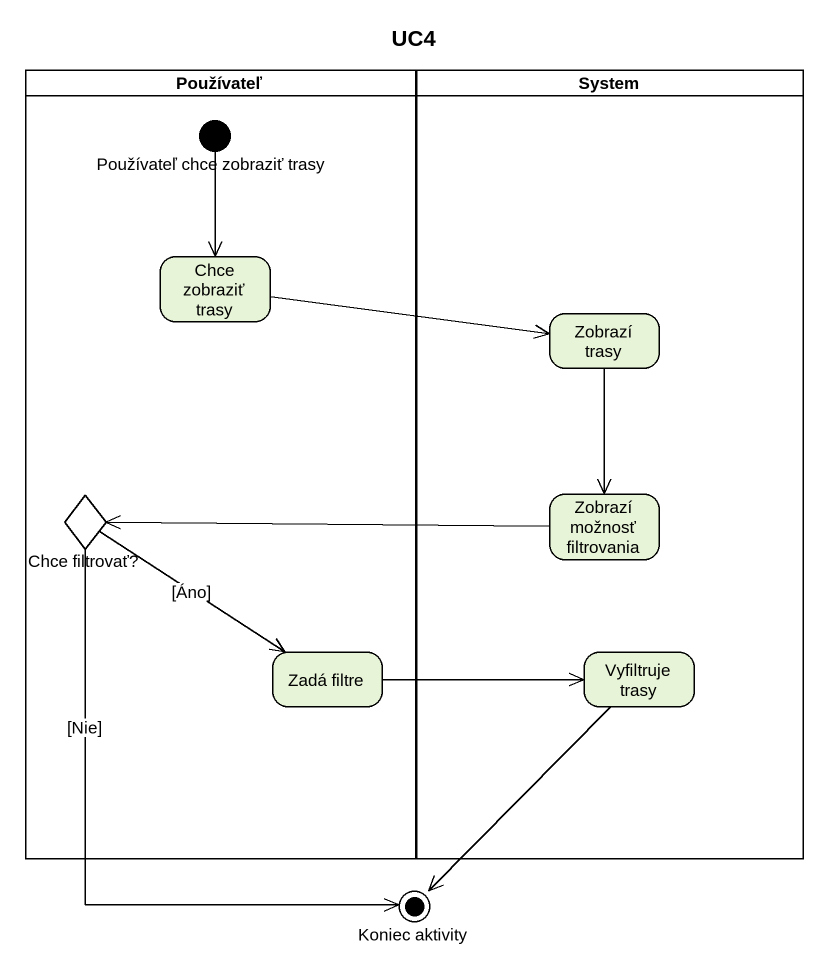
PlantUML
@startuml
title UC4
hide empty description
state Používateľ <<partition>> {
  state "Používateľ chce zobraziť trasy" as Používateľ_chce_zobraziť <<start>>
  state "Chce zobraziť trasy" as Chce_zobraziť_trasy
  state "Chce filtrovať?" as Chce_filtrovať <<choice>>
  state "Zadá filtre" as Zadá_filtre
}
state System <<partition>> {
  state "Zobrazí trasy" as Zobrazí_trasy
  state "Zobrazí možnosť filtrovania" as Zobrazí_možnosť_filtrovania
  state "Vyfiltruje trasy" as Vyfiltruje_trasy
}
state "Koniec aktivity" as Koniec_aktivity <<end>>
Používateľ_chce_zobraziť --> Chce_zobraziť_trasy
Chce_zobraziť_trasy -right-> Zobrazí_trasy
Zobrazí_trasy --> Zobrazí_možnosť_filtrovania
Chce_filtrovať --> Zadá_filtre : [Áno]
Chce_filtrovať --> Koniec_aktivity : [Nie]
Zobrazí_možnosť_filtrovania -left-> Chce_filtrovať
Zadá_filtre -right-> Vyfiltruje_trasy
Vyfiltruje_trasy --> Koniec_aktivity
@enduml
